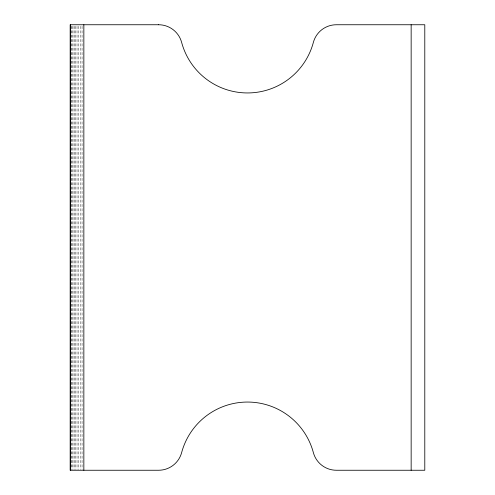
<?xml version="1.0" encoding="UTF-8"?>
<svg xmlns="http://www.w3.org/2000/svg" width="495" height="495" viewBox="0 0 495 495"><rect width="100%" height="100%" fill="white"/><g stroke="black" fill="none" stroke-linecap="round" stroke-linejoin="round"><path stroke-width="0.37" stroke-dasharray="2.48 1.86" d="M82.065 26.297L82.065 469.477M80.32 26.297L80.32 469.477M78.631 26.297L78.631 469.477M77.028 26.297L77.028 469.477M75.543 26.297L75.543 469.477M74.201 26.297L74.201 469.477M73.025 26.297L73.025 469.477M72.035 26.297L72.035 469.477M71.249 26.297L71.249 469.477"/><path stroke-width="0.74" d="M411.153 24.75L411.153 470.25M83.847 24.75L83.847 470.25M70.327 24.75L70.327 470.25M158.635 24.75L70.21 24.75L70.21 470.25L158.635 470.25A23.809 23.809 0 0 0 181.634 452.603A68.186 68.186 0 0 1 313.366 452.603A23.809 23.809 0 0 0 336.365 470.25L424.79 470.25L424.79 24.75L336.365 24.75A23.809 23.809 0 0 0 313.366 42.397A68.186 68.186 0 0 1 181.634 42.397A23.809 23.809 0 0 0 158.635 24.75"/></g></svg>
